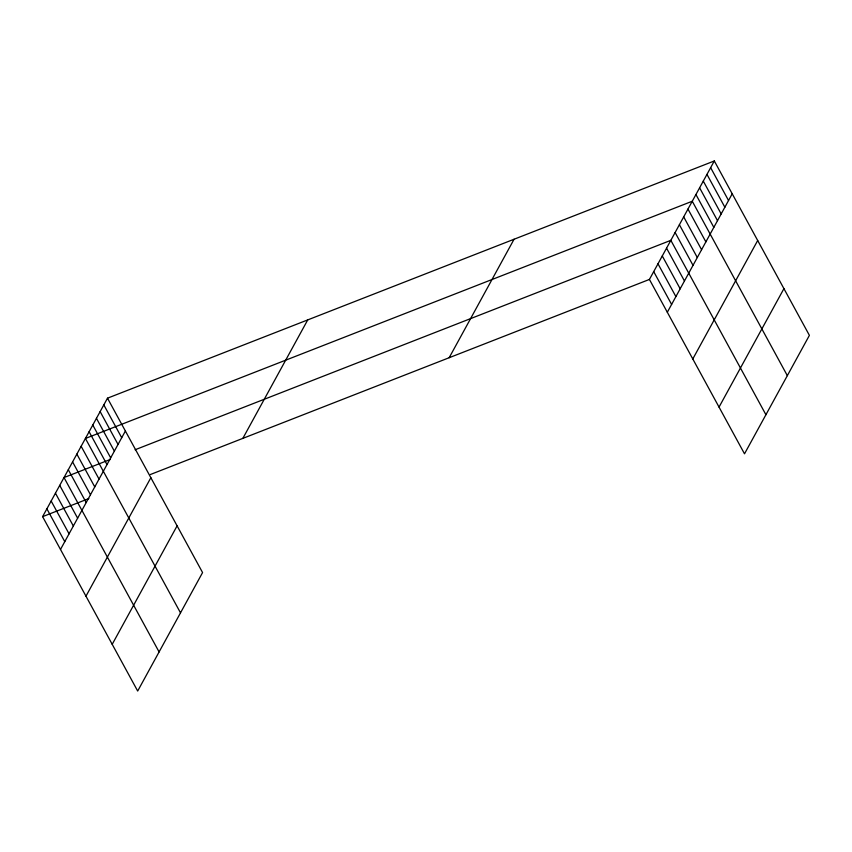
<?xml version="1.0" encoding="UTF-8"?>
<svg xmlns="http://www.w3.org/2000/svg" width="852" height="852" viewBox="0 0 852 852"><rect width="100%" height="100%" fill="white"/><g stroke="black" fill="none" stroke-linecap="round" stroke-linejoin="round"><path stroke-width="1.28" d="M107.49 398.182L202.574 572.565L137.683 691.036L42.6 516.642L107.49 398.182L714.317 160.964L809.4 335.358L744.51 453.818L649.426 279.435L714.317 160.964M60.492 549.465L125.393 431.005M85.967 596.187L150.857 477.716M112.208 644.314L177.099 525.854M242.852 438.365L307.742 319.894M449.174 357.712L514.065 239.242M667.318 312.258L732.219 193.787M692.793 358.969L757.684 240.509M719.035 407.107L783.925 288.636M110.227 459.484L64.017 477.557L159.09 651.94M135.106 449.76L670.843 240.339L765.916 414.722M42.6 516.642L88.81 498.58M150.431 474.5L649.426 279.435M710.643 167.674L728.535 200.497M706.968 174.394L724.86 207.217M703.283 181.103L721.186 213.927M699.609 187.813L717.512 220.636M695.935 194.533L713.827 227.356M787.333 375.636L692.261 201.242L85.434 438.46L180.507 612.844M687.969 209.06L705.871 241.883M683.687 216.877L701.59 249.7M679.406 224.704L697.298 257.528M675.125 232.521L693.017 265.345M666.562 248.156L684.454 280.979M662.281 255.973L680.173 288.796M657.989 263.79L675.892 296.613M653.708 271.618L671.61 304.43M103.816 404.892L121.708 437.715M100.142 411.601L118.034 444.424M96.457 418.321L114.36 451.145M92.783 425.031L110.675 457.854M89.109 431.751L107.001 464.564M81.142 446.278L99.045 479.101M76.861 454.095L94.764 486.918M72.58 461.912L90.472 494.735M68.298 469.729L86.19 502.552M59.736 485.374L77.628 518.197M55.444 493.191L73.347 526.014M51.163 501.008L69.065 533.831M46.881 508.825L64.773 541.648"/></g></svg>
